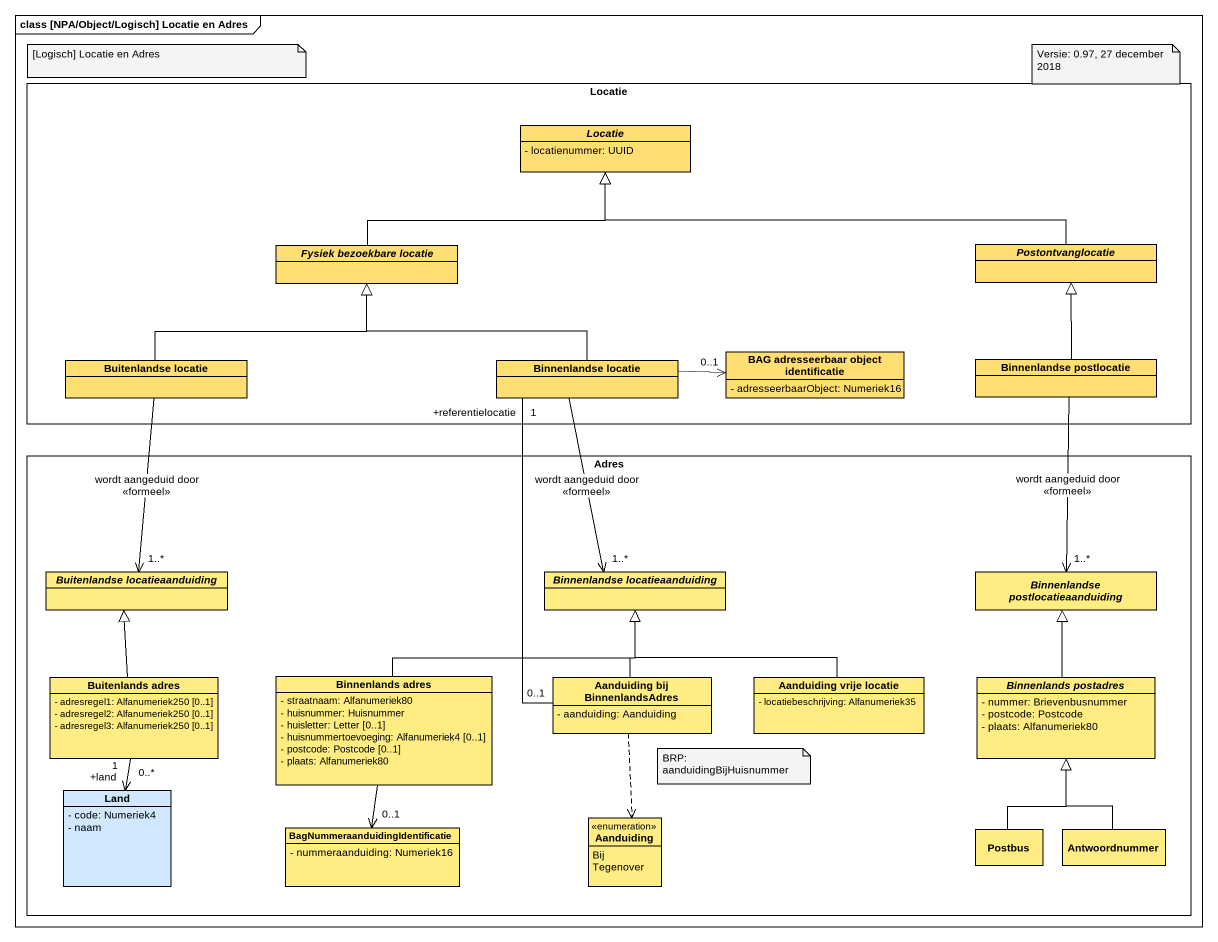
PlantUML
@startuml
mainframe class [NPA/Object/Logisch] Locatie en Adres
hide circle
hide empty members
skinparam classAttributeIconSize 0
rectangle Locatie {
  abstract class "Locatie" as Locatie_2 #FFDE73 {
    - locatienummer: UUID
  }
  abstract class "Fysiek bezoekbare locatie" as Fysiek_bezoekbare_locatie #FFDE73
  abstract class Postontvanglocatie #FFDE73
  class "Buitenlandse locatie" as Buitenlandse_locatie #FFDE73
  class "Binnenlandse locatie" as Binnenlandse_locatie #FFDE73
  class "BAG adresseerbaar object identificatie" as BAG_adresseerbaar_object #FFDE73 {
    - adresseerbaarObject: Numeriek16
  }
  class "Binnenlandse postlocatie" as Binnenlandse_postlocatie #FFDE73
}
rectangle Adres {
  abstract class "Buitenlandse locatieaanduiding" as Buitenlandse #FFED83
  abstract class "Binnenlandse locatieaanduiding" as Binnenlandse #FFED83
  abstract class "Binnenlandse postlocatieaanduiding" as Binnenlandse_2 #FFED83
  class "Buitenlands adres" as Buitenlands_adres #FFED83 {
    - adresregel1: Alfanumeriek250 [0..1]
    - adresregel2: Alfanumeriek250 [0..1]
    - adresregel3: Alfanumeriek250 [0..1]
  }
  class "Binnenlands adres" as Binnenlands_adres #FFED83 {
    - straatnaam: Alfanumeriek80
    - huisnummer: Huisnummer
    - huisletter: Letter [0..1]
    - huisnummertoevoeging: Alfanumeriek4 [0..1]
    - postcode: Postcode [0..1]
    - plaats: Alfanumeriek80
  }
  class "Aanduiding bij BinnenlandsAdres" as Aanduiding_bij #FFED83 {
    - aanduiding: Aanduiding
  }
  class "Aanduiding vrije locatie" as Aanduiding_vrije_locatie #FFED83 {
    - locatiebeschrijving: Alfanumeriek35
  }
  abstract class "Binnenlands postadres" as Binnenlands_postadres #FFED83 {
    - nummer: Brievenbusnummer
    - postcode: Postcode
    - plaats: Alfanumeriek80
  }
  class Land #D0E7FE {
    - code: Numeriek4
    - naam
  }
  enum Aanduiding #FFED83 {
    Bij
    Tegenover
  }
  class "BagNummeraanduidingIdentificatie" as BagNummeraanduidingIdentific #FFED83 {
    - nummeraanduiding: Numeriek16
  }
  class Postbus #FFED83
  class Antwoordnummer #FFED83
}
Fysiek_bezoekbare_locatie -right-|> Locatie_2
Postontvanglocatie -left-|> Locatie_2
Buitenlandse_locatie -right-|> Fysiek_bezoekbare_locatie
Binnenlandse_locatie -left-|> Fysiek_bezoekbare_locatie
BAG_adresseerbaar_object "0..1" <-left- Binnenlandse_locatie
Binnenlandse_postlocatie -up-|> Postontvanglocatie
Binnenlandse_postlocatie --> "1..*" Binnenlandse_2 : wordt aangeduid door\n<<formeel>>
Buitenlandse "1..*" <-up- Buitenlandse_locatie : wordt aangeduid door\n<<formeel>>
Binnenlandse "1..*" <-up- Binnenlandse_locatie : wordt aangeduid door\n<<formeel>>
Buitenlands_adres -up-|> Buitenlandse
Buitenlands_adres "0..*" --> "+land\n1" Land
Binnenlands_adres -right-|> Binnenlandse
Aanduiding_bij "0..1" -up- "+referentielocatie\n1" Binnenlandse_locatie
Aanduiding_bij -up-|> Binnenlandse
Aanduiding_bij ..> Aanduiding
Aanduiding_vrije_locatie -left-|> Binnenlandse
Binnenlands_postadres -up-|> Binnenlandse_2
BagNummeraanduidingIdentific "0..1" <-up- Binnenlands_adres
Postbus -up-|> Binnenlands_postadres
Antwoordnummer -up-|> Binnenlands_postadres
note as N1
  [Logisch] Locatie en Adres
end note
note as N2
  Versie: 0.97, 27 december 2018
end note
note as N3
  BRP: aanduidingBijHuisnummer
end note
@enduml
